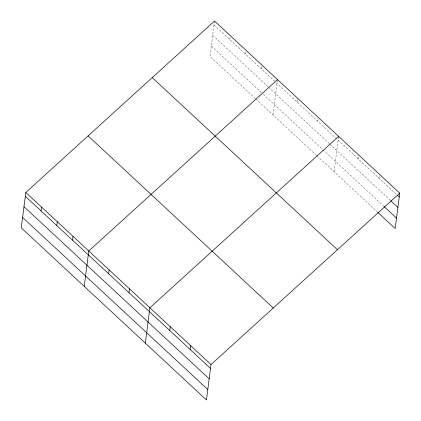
<?xml version="1.0" encoding="UTF-8"?>
<svg xmlns="http://www.w3.org/2000/svg" width="421" height="421" viewBox="0 0 421 421"><rect width="100%" height="100%" fill="white"/><g stroke="black" fill="none" stroke-linecap="round" stroke-linejoin="round"><path stroke-width="0.32" stroke-dasharray="2.1 1.58" d="M214.531 21.05L210 56.435L255.315 98.546M229.782 39.516L230.192 36.317M245.522 54.146L246.017 50.304M261.267 68.776L261.757 64.934M272.966 114.944L277.418 80.201M297.379 102.329L297.868 98.493M317.75 121.264L318.239 117.422M334.079 171.736L338.61 136.351M358.492 159.122L358.981 155.281M378.863 178.051L379.353 174.215M214.042 24.892L396.866 194.781M212.71 35.301L268.04 86.721M268.519 87.163L329.206 143.556M329.68 143.998L390.32 200.349M211.337 46.026L261.42 92.567M263.33 94.341L322.623 149.439M323.096 149.881L383.736 206.232M255.794 98.988L316.55 155.449M317.024 155.886L377.19 211.8"/><path stroke-width="0.63" d="M25.807 192.471L21.276 227.856L206.469 399.95L211 364.565L399.724 193.144L214.531 21.05L25.807 192.471L211 364.565M41.058 210.942L41.547 207.1M56.798 225.567L57.288 221.73M72.538 240.196L73.033 236.355M84.242 286.369L88.773 250.984L277.497 79.564M108.65 273.755L109.144 269.914M129.021 292.684L129.515 288.843M145.356 343.157L149.887 307.777L338.61 136.351M169.763 330.543L170.258 326.707M190.134 349.477L190.629 345.636M399.724 193.144L395.193 228.529L377.663 212.237M397.34 195.223L399.234 196.986M390.793 200.791L397.898 207.395M384.21 206.674L396.524 218.12M152.255 77.622L337.447 249.711M88.089 135.904L273.282 307.998M25.318 196.312L210.505 368.407M23.981 206.722L209.174 378.816M22.608 217.446L207.8 389.541"/></g></svg>
